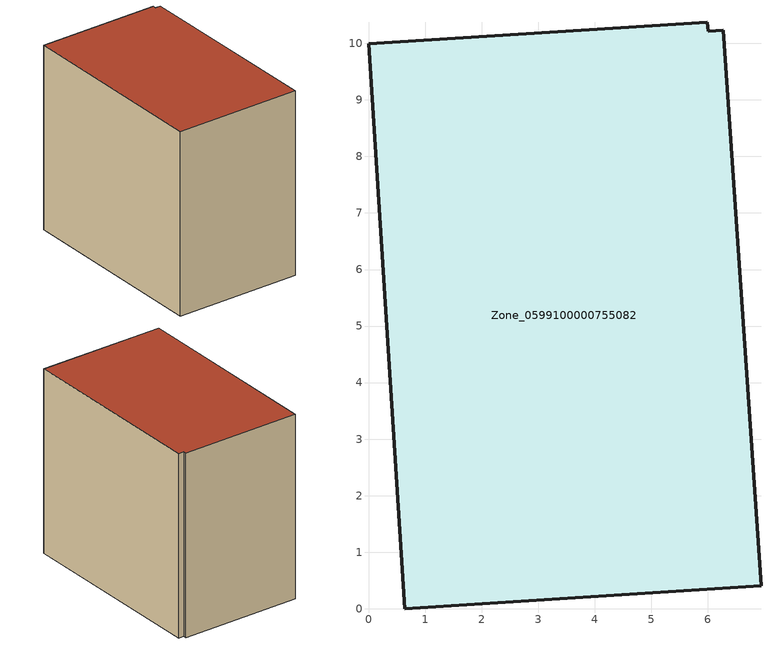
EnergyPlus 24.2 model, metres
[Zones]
Zone_0599100000755082
 floor ground (C_G): 6.27,10.23 6.94,0.41 0.64,0 0,9.99 5.99,10.37 6.01,10.21 z0
 wall outside (C_F): 0.64,0 6.94,0.41 6.27,10.23 6.01,10.21 5.99,10.37 0,9.99 0.64,0 z0:9.22
 roof outside (C_R): 6.94,0.41 6.27,10.23 6.01,10.21 5.99,10.37 0,9.99 0.64,0 z9.22
[BUILDING]
Pand.0599100000755082: North Axis=0; Terrain=City; Loads Convergence Tolerance Value=0.04; Temperature Convergence Tolerance Value=0.4; Solar Distribution=FullExterior; Maximum Number of Warmup Days=25; Minimum Number of Warmup Days=1
[Site:Location]
Rotterdam.The.Hague.AP_ZH_NLD Design_Conditions: Latitude=51.96; Longitude=4.45; Time Zone=1; Elevation=-4.5
[SITE:GROUNDTEMPERATURE:BUILDINGSURFACE]
18, 18, 18, 18, 18, 18, 18, 18, 18, 18, 18, 18
[MATERIAL] Thermal Absorptance=0.9; Solar Absorptance=0.7; Visible Absorptance=0.7
Name | Roughness | Thickness | Conductivity | Density | Specific Heat
G.TC.2006-2014 | MediumSmooth | 0.15 | 0.06 | 540 | 1210
F.TC.2006-2014 | Rough | 0.3 | 0.12 | 1920 | 840
R.TC.2006-2014 | MediumRough | 0.2 | 0.08 | 1500 | 1000
[CONSTRUCTION]
C_G: G.TC.2006-2014
C_F: F.TC.2006-2014
C_R: R.TC.2006-2014
[ZONE]
Zone_0599100000755082: Type=1; Multiplier=1; Ceiling Height=Autocalculate; Volume=Autocalculate; Floor Area=autocalculate; Part of Total Floor Area=Yes
[ZONEINFILTRATION:DESIGNFLOWRATE]
Infil_Zone_0599100000755082: Zone or ZoneList or Space or SpaceList=Zone_0599100000755082; Schedule=AlwaysOn; Design Flow Rate Calculation Method=Flow/Area; Flow Rate per Floor Area=0.0015; Constant Term Coefficient=1; Temperature Term Coefficient=0; Velocity Term Coefficient=0; Velocity Squared Term Coefficient=0
[HVACTEMPLATE:ZONE:IDEALLOADSAIRSYSTEM]
Zone_0599100000755082: Maximum Heating Supply Air Temperature=50; Minimum Cooling Supply Air Temperature=13; Maximum Heating Supply Air Humidity Ratio=0.0156; Minimum Cooling Supply Air Humidity Ratio=0.0077; Heating Limit=NoLimit; Cooling Limit=NoLimit; Dehumidification Control Type=ConstantSensibleHeatRatio; Cooling Sensible Heat Ratio=0.7; Dehumidification Setpoint=60; Humidification Control Type=None; Humidification Setpoint=30; Outdoor Air Method=None; Outdoor Air Flow Rate per Person=0.00944; Outdoor Air Flow Rate per Zone Floor Area=0; Outdoor Air Flow Rate per Zone=0; Demand Controlled Ventilation Type=None; Outdoor Air Economizer Type=NoEconomizer; Heat Recovery Type=None; Sensible Heat Recovery Effectiveness=0.7; Latent Heat Recovery Effectiveness=0.65
[ZONECONTROL:THERMOSTAT]
ThermostatControl_Zone_0599100000755082: Zone or ZoneList=Zone_0599100000755082; Control Type Schedule=DualSetpointControlType; Control 1=Thermostat_Zone_0599100000755082; Temperature Difference Between Cutout And Setpoint=0
[THERMOSTATSETPOINT:DUALSETPOINT]
Thermostat_Zone_0599100000755082: Heating Setpoint Temperature Schedule=HeatingSetpoint_Zone_0599100000755082; Cooling Setpoint Temperature Schedule=CoolingSetpoint_Zone_0599100000755082
[SCHEDULE:COMPACT]
HeatingSetpoint_Zone_0599100000755082: Through: 12/31, For: AllDays, Until: 24:00, 21
CoolingSetpoint_Zone_0599100000755082: Through: 12/31, For: AllDays, Until: 24:00, 24
DualSetpointControlType: Through: 12/31, For: AllDays, Until: 24:00, 4
AlwaysOn: Through: 12/31, For: AllDays, Until: 24:00, 1
